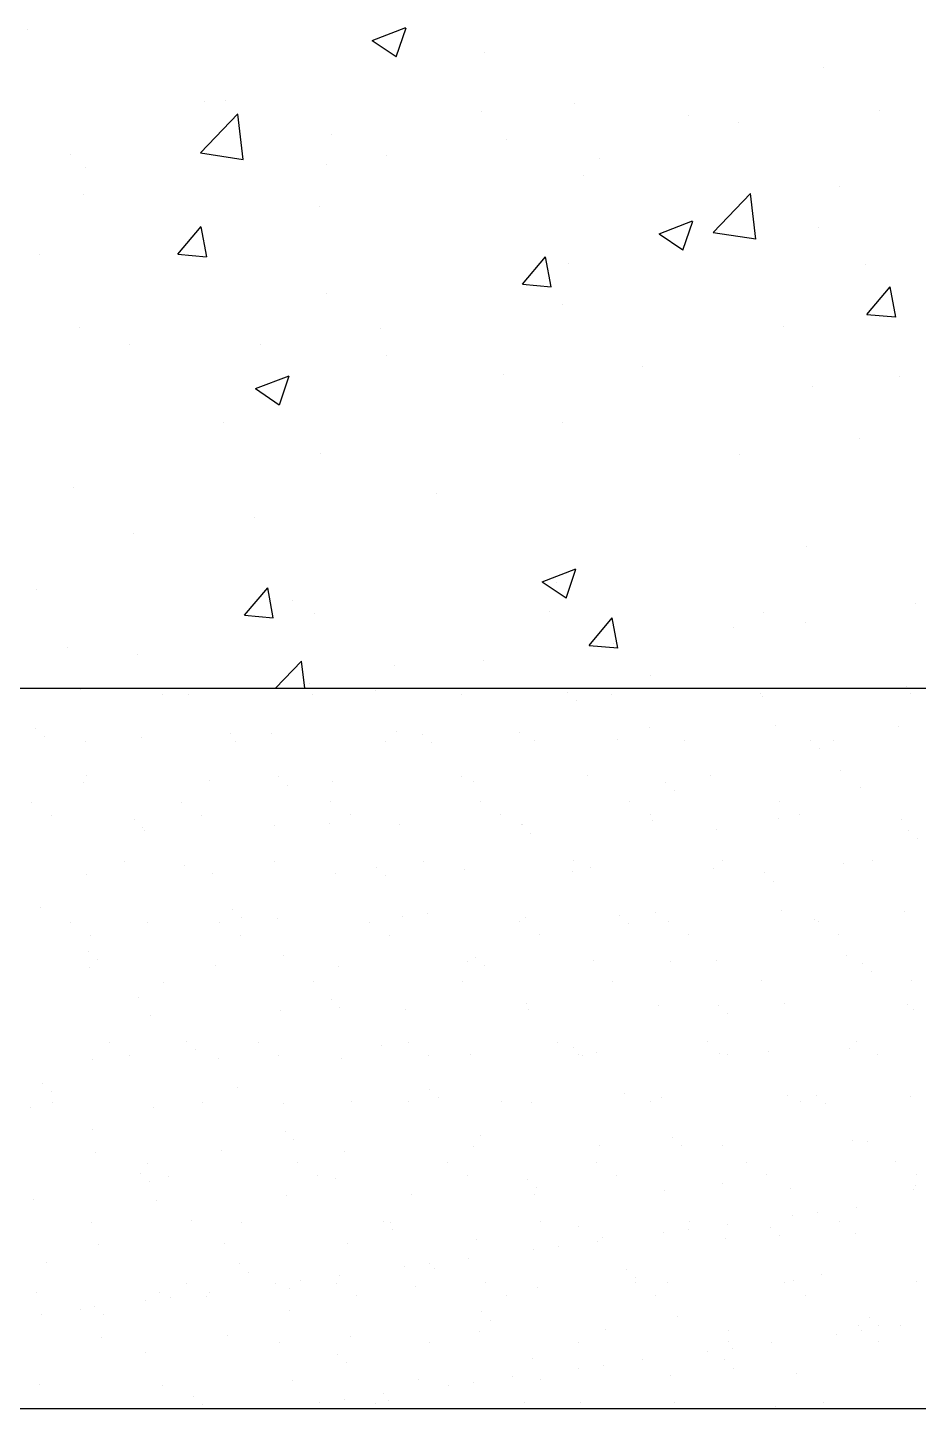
# Model space of a CAD drawing. Header units: metres. Extents: x -1744 to -758, y -4183 to -3914.
# Drawn here: x -1330.78 to -1327.25, y -4006.18 to -4000.7 of the extents above; entities that cross this region are included whole.
import ezdxf

# ---------------------------------------------------------------- set-up
doc = ezdxf.new("R2010")
doc.units = ezdxf.units.M
doc.layers.add('HATCH', color=8, linetype='Continuous', lineweight=25)
doc.layers.add('WALL', color=7, linetype='Continuous')
doc.layers.add('WIN', color=4, linetype='Continuous')

# ---------------------------------------------------------------- blocks, each defined once
blk = doc.blocks.new('com src')
at = {"layer": 'WALL'}
for p, q in [((51.65466170205036, -390.4727826264934), (51.65466170205036, -390.4727826264934)), ((75.31671102381371, -417.3986510438698), (75.31671102381371, -417.3986510438698)), ((64.77548704158107, -418.7864295081089), (64.77548704158107, -418.7864295081089)), ((57.80779317872656, -419.7037438079496), (57.80779317872656, -419.7037438079496)), ((96.78009591439331, -420.4589448454644), (96.78009591439331, -420.4589448454644)), ((81.46538934613635, -422.4981324155814), (83.41421107576753, -421.7500498436857)), ((82.85417145748215, -423.4390818641986), (83.41852121021655, -421.7571607700083)), ((81.46539307736384, -422.4981335420161), (82.84986635019595, -423.4319725553505)), ((82.32403100888769, -422.5457559437492), (82.32403100888769, -422.5457559437492)), ((52.1614026781317, -422.9545944237397), (52.1614026781317, -422.9545944237397)), ((64.22044319660925, -424.4324333385884), (65.56224345882947, -422.8333380552794)), ((65.8883695439581, -424.5851172203983), (65.56654943201285, -422.8404736972734)), ((67.01925150457828, -423.5823628576326), (67.01925150457828, -423.5823628576326)), ((81.87710033090842, -424.2101312910672), (81.87710033090842, -424.2101312910672)), ((94.28799315438664, -424.2895169986732), (94.28799315438664, -424.2895169986732)), ((103.081534641693, -423.7570214390143), (103.081534641693, -423.7570214390143)), ((64.22044589453435, -424.432431191657), (65.88406764077082, -424.5779792349639)), ((68.26543053613568, -424.3275818566179), (68.26543053613568, -424.3275818566179)), ((84.18390415319298, -426.179009862477), (85.52570441518037, -424.5799145794007)), ((85.85182897817867, -426.3317094217054), (85.53000886669906, -424.5870658976492)), ((96.73494915782067, -424.8378997244727), (96.73494915782067, -424.8378997244727)), ((92.5403106595768, -425.1447999032534), (92.5403106595768, -425.1447999032534)), ((53.97497581109928, -426.2873157940122), (53.97497581109928, -426.2873157940122)), ((58.0299189459911, -426.6932516135057), (58.0299189459911, -426.6932516135057)), ((84.1839068520494, -426.1790077108889), (85.84752859816945, -426.3245557532646)), ((85.57261679707153, -426.0621142026502), (85.57261679707153, -426.0621142026502)), ((66.007291480797, -428.6698312121298), (67.52672927106322, -427.0862505154074)), ((67.7145040580217, -428.6698312121298), (67.53104529345, -427.0928260444052)), ((72.88776777255407, -427.3210200467001), (72.88776777255407, -427.3210200467001)), ((78.05620641297719, -427.0757331510393), (78.05620641297719, -427.0757331510393)), ((87.74561659888424, -427.948788479669), (87.74561659888424, -427.948788479669)), ((1.45519e-11, -428.6698312121443), (169.7809453114314, -428.6698312121443)), ((54.71191427345911, -428.756492716704), (54.71191427345911, -428.756492716704)), ((59.468838321176, -429.0511086766855), (59.468838321176, -429.0511086766855)), ((60.99880414317887, -429.0481045022389), (60.99880414317887, -429.0481045022389)), ((67.9947118844284, -428.376289286869), (67.9947118844284, -428.376289286869)), ((68.1364112575684, -429.0353578657231), (68.1364112575684, -429.0353578657231)), ((69.11735634740035, -428.6977124444529), (69.11735634740035, -428.6977124444529)), ((71.78716931703093, -428.8241074352845), (71.78716931703093, -428.8241074352845)), ((76.80398419442645, -429.0196070554521), (76.80398419442645, -429.0196070554521)), ((82.92438464438601, -428.9197726391722), (82.92438464438601, -428.9197726391722)), ((85.47155713081882, -429.0038562444968), (85.47155713081882, -429.0038562444968)), ((94.13913006674557, -428.9881054330471), (94.13913006674557, -428.9881054330471)), ((102.6034654253308, -428.5765569137729), (102.6034654253308, -428.5765569137729)), ((102.8067030036036, -428.9723546225432), (102.8067030036036, -428.9723546225432)), ((83.43739957585056, -429.3898642130661), (83.43739957585056, -429.3898642130661)), ((94.22576474958622, -429.1658671465556), (94.22576474958622, -429.1658671465556)), ((52.11885451235866, -431.0208422243376), (52.11885451235866, -431.0208422243376)), ((52.63186944382322, -431.490933799163), (52.63186944382322, -431.490933799163)), ((63.42023461802455, -431.2669367324415), (63.42023461802455, -431.2669367324415)), ((65.76099002374396, -431.2731429056583), (65.76099002374396, -431.2731429056583)), ((73.04651615094917, -431.1802141894441), (73.04651615094917, -431.1802141894441)), ((74.55744994537963, -431.3626019363145), (74.55744994537963, -431.3626019363145)), ((80.16643209733591, -431.2143626338802), (80.16643209733591, -431.2143626338802)), ((87.6838124765927, -430.9435258922167), (87.6838124765927, -430.9435258922167)), ((94.96933860391435, -430.8505971762206), (94.96933860391435, -430.8505971762206)), ((102.0892545507668, -430.8847456199437), (102.0892545507668, -430.8847456199437)), ((55.02659709799627, -431.7586926638397), (55.02659709799627, -431.7586926638397)), ((58.24360964425432, -431.543979646849), (58.24360964425432, -431.543979646849)), ((63.69417003438866, -431.7429418526443), (63.69417003438866, -431.7429418526443)), ((72.36174297101387, -431.7271910419076), (72.36174297101387, -431.7271910419076)), ((75.0704648761457, -431.8326935099758), (75.0704648761457, -431.8326935099758)), ((81.02931590705701, -431.711440231651), (81.02931590705701, -431.711440231651)), ((85.85883005034701, -431.6086964437272), (85.85883005034701, -431.6086964437272)), ((89.69688884379866, -431.6956894204486), (89.69688884379866, -431.6956894204486)), ((96.99604537805136, -431.7043616478185), (96.99604537805136, -431.7043616478185)), ((98.36446178019104, -431.6799386099301), (98.36446178019104, -431.6799386099301)), ((80.9147214259865, -467.5171051525977), (80.9147214259865, -467.5171051525977)), ((70.12635625155235, -467.7411022193118), (70.12635625155235, -467.7411022193118)), ((83.54915947782865, -468.0956822743174), (83.54915947782865, -468.0956822743174)), ((84.99788790453749, -467.904953559162), (84.99788790453749, -467.904953559162)), ((87.26066373301727, -467.6070534694008), (87.26066373301727, -467.6070534694008)), ((92.05193675310876, -467.6127703567035), (92.05193675310876, -467.6127703567035)), ((92.5649516844569, -468.0828619296517), (92.5649516844569, -468.0828619296517)), ((52.35099702879961, -469.0502529511941), (52.35099702879961, -469.0502529511941)), ((59.4709129754192, -469.0844013963141), (59.4709129754192, -469.0844013963141)), ((66.98829335534536, -468.8135646541922), (66.98829335534536, -468.8135646541922)), ((74.27381948208495, -468.7206359382107), (74.27381948208495, -468.7206359382107)), ((76.05716389899317, -469.0820222045148), (76.05716389899317, -469.0820222045148)), ((77.5058923257893, -468.8912934884283), (77.5058923257893, -468.8912934884283)), ((79.76866815438552, -468.5933933993656), (79.76866815438552, -468.5933933993656)), ((81.3937354284717, -468.7547843819483), (81.3937354284717, -468.7547843819483)), ((88.91111580819415, -468.4839476409833), (88.91111580819415, -468.4839476409833)), ((96.19664193516657, -468.3910189245216), (96.19664193516657, -468.3910189245216)), ((61.24640662111051, -469.7138399411706), (61.24640662111051, -469.7138399411706)), ((70.013896746721, -469.8776334181748), (70.013896746721, -469.8776334181748)), ((72.27667257566645, -469.5797333298105), (72.27667257566645, -469.5797333298105)), ((4.36557e-11, -470.4192439934704), (169.7809453114605, -470.4192439934704)), ((61.75942155257508, -470.1839315152974), (61.75942155257508, -470.1839315152974)), ((68.565168320245, -470.0683621340285), (68.565168320245, -470.0683621340285)), ((71.78233899948827, -470.1212963368598), (71.78233899948827, -470.1212963368598)), ((72.5477867267764, -469.9599344495072), (72.5477867267764, -469.9599344495072)), ((80.44991193599708, -470.1055455263704), (80.44991193599708, -470.1055455263704)), ((83.68500205401506, -470.055599653162), (83.68500205401506, -470.055599653162)), ((89.11748487238947, -470.0897947160992), (89.11748487238947, -470.0897947160992)), ((94.98638215944813, -470.3016941603126), (94.98638215944813, -470.3016941603126)), ((97.78505780878186, -470.0740439044167), (97.78505780878186, -470.0740439044167))]:
    blk.add_line(p, q, dxfattribs=at)
at = {"layer": 'WIN', "linetype": 'Continuous'}
for p, q in [((71.62389155259007, -391.1090051969368), (73.57271328225033, -390.3609226248081)), ((73.0126983381633, -392.0499470096402), (73.57704809081042, -390.3680259163812)), ((71.62389528568019, -391.1090063338488), (73.00836855874513, -392.0428453481145)), ((78.13827744222363, -391.8311206863582), (78.13827744222363, -391.8311206863582)), ((97.79542955223587, -392.6626990134682), (97.79542955223587, -392.6626990134682)), ((61.90649070081417, -394.6173368391828), (61.90649070081417, -394.6173368391828)), ((63.11885361085296, -394.5843597738786), (63.11885361085296, -394.5843597738786)), ((61.66879682897707, -397.6261652398171), (63.83666279379396, -395.3667830419582)), ((64.14850759951514, -398.0166495251324), (63.8410041234747, -395.3733603283617)), ((77.97670243753238, -395.2121282073059), (77.97670243753238, -395.2121282073059)), ((83.33936464673023, -394.7495101119857), (83.33936464673023, -394.7495101119857)), ((89.96070930236601, -395.4433745567221), (89.96070930236601, -395.4433745567221)), ((101.0392582885979, -395.1560949969426), (101.0392582885979, -395.1560949969426)), ((92.83455126397894, -395.839896640493), (92.83455126397894, -395.839896640493)), ((69.2807641744439, -396.5313360241562), (69.2807641744439, -396.5313360241562)), ((79.41948532024979, -396.8311530211795), (79.41948532024979, -396.8311530211795)), ((54.12952105238218, -397.6952485299916), (54.12952105238218, -397.6952485299916)), ((61.66879674539086, -397.6261629604051), (64.14416825017543, -398.0100697181041)), ((72.4517914573953, -397.748467320329), (72.4517914573953, -397.748467320329)), ((54.9903094494075, -398.4910699620158), (54.9903094494075, -398.4910699620158)), ((68.98736987894517, -398.3230169638846), (68.98736987894517, -398.3230169638846)), ((84.80747154707207, -397.9423111500219), (84.80747154707207, -397.9423111500219)), ((83.84521870515891, -398.9507853966206), (83.84521870515891, -398.9507853966206)), ((54.87388654521783, -400.0626424043221), (54.87388654521783, -400.0626424043221)), ((91.37325488022181, -402.2330463402904), (93.54112084457302, -399.9736641431082)), ((93.85296150649083, -402.6235491819534), (93.54545803033396, -399.9802599840186)), ((98.70306753207115, -399.5785538307245), (98.70306753207115, -399.5785538307245)), ((68.57568480566262, -400.7285273021407), (68.57568480566262, -400.7285273021407)), ((88.23757082610972, -402.3150733709335), (90.1863925558573, -401.5669907990377)), ((89.62636868099798, -403.2560281562618), (90.19071843349957, -401.57410706277)), ((60.35858538819593, -403.4967134152321), (61.70038565076538, -401.8976181326215)), ((62.02652809236315, -403.6493943335735), (61.70470798099996, -401.9047508099829)), ((88.23757456257592, -402.3150745024905), (89.62204783599009, -403.2489135165233)), ((91.37325479814899, -402.2330440534278), (93.84862630235149, -402.616950811338)), ((97.45698500613798, -401.9281142901018), (97.45698500613798, -401.9281142901018)), ((52.34389806378749, -403.5147434547325), (52.34389806378749, -403.5147434547325)), ((60.35858809392085, -403.4967112717931), (62.02220984004089, -403.6422593146344)), ((80.32204634524531, -405.2432899398263), (81.66384660758195, -403.6441946562844)), ((81.98998752681655, -405.3959865344221), (81.66816741522052, -403.6513430110644)), ((83.0009201009816, -404.014925389085), (83.0009201009816, -404.014925389085)), ((100.2166150756238, -404.1068377152405), (100.2166150756238, -404.1068377152405)), ((68.94231962881169, -405.7967513019539), (68.94231962881169, -405.7967513019539)), ((80.32204905143591, -405.2432877896353), (81.98567079743952, -405.3888358331751)), ((100.2855073015817, -406.9898664636857), (101.6273075642821, -405.3907711806095)), ((101.9534469616046, -407.1425787352345), (101.6316268496739, -405.3979352118767)), ((82.638710163199, -406.4210127997212), (82.638710163199, -406.4210127997212)), ((100.2855100084707, -406.9898643081397), (101.9491317550564, -407.1354123516794)), ((54.65186490317864, -407.7564852398136), (54.65186490317864, -407.7564852398136)), ((72.09748618096637, -407.8087912646442), (72.09748618096637, -407.8087912646442)), ((95.43714092033044, -407.682608566698), (95.43714092033044, -407.682608566698)), ((57.58144298174011, -408.732090526937), (57.58144298174011, -408.732090526937)), ((65.12979231846111, -408.7261055644921), (65.12979231846111, -408.7261055644921)), ((72.43929180818668, -409.3598589603643), (72.43929180818668, -409.3598589603643)), ((64.85171007203462, -411.292064242516), (66.80053180178218, -410.5439816699218)), ((66.24050111522956, -412.2330007182754), (66.80485086726547, -410.5510796238522)), ((79.20535417892097, -410.4688247183657), (79.20535417892097, -410.4688247183657)), ((87.29714063474968, -409.9876273940317), (87.29714063474968, -409.9876273940317)), ((102.1549894610798, -410.6153958274371), (102.1549894610798, -410.6153958274371)), ((64.85171379976964, -411.2920653738401), (66.236187072951, -412.2259043867088)), ((97.11854046014194, -411.1935295681323), (97.11854046014194, -411.1935295681323)), ((62.9735674373951, -413.2550408711903), (62.9735674373951, -413.2550408711903)), ((82.66247555475273, -413.2803406661841), (82.66247555475273, -413.2803406661841)), ((99.86230979896207, -414.1671616597887), (99.86230979896207, -414.1671616597887)), ((68.60387508235, -415.0621665790531), (68.60387508235, -415.0621665790531)), ((92.89461593657323, -415.0844759594037), (92.89461593657323, -415.0844759594037)), ((54.31342035754643, -417.02190051668), (54.31342035754643, -417.02190051668)), ((97.50906030893385, -432.1744532221782), (97.50906030893385, -432.1744532221782)), ((55.05329991878534, -433.7097660288927), (55.05329991878534, -433.7097660288927)), ((66.19051524614042, -433.8054312325403), (66.19051524614042, -433.8054312325403)), ((76.81006577391236, -433.789793095304), (76.81006577391236, -433.789793095304)), ((84.09559190100116, -433.6968643788714), (84.09559190100116, -433.6968643788714)), ((91.21550784738793, -433.7310128237586), (91.21550784738793, -433.7310128237586)), ((98.73288822734321, -433.4601760818477), (98.73288822734321, -433.4601760818477)), ((54.88724332094716, -434.1194101094515), (54.88724332094716, -434.1194101094515)), ((62.17276944803597, -434.0264813923059), (62.17276944803597, -434.0264813923059)), ((66.70353017737216, -434.2755228066671), (66.70353017737216, -434.2755228066671)), ((69.29268539442272, -434.0606298374332), (69.29268539442272, -434.0606298374332)), ((77.49189535157349, -434.0515257408696), (77.49189535157349, -434.0515257408696)), ((88.62911067881213, -434.1471909440588), (88.62911067881213, -434.1471909440588)), ((89.14212560969463, -434.6172825179528), (89.14212560969463, -434.6172825179528)), ((99.93049078424521, -434.3932854516752), (99.93049078424521, -434.3932854516752)), ((51.87542945345921, -435.2887812328772), (51.87542945345921, -435.2887812328772)), ((60.54300238950236, -435.2730304221403), (60.54300238950236, -435.2730304221403)), ((69.21057532612758, -435.2572796109452), (69.21057532612758, -435.2572796109452)), ((77.87814826240357, -435.2415288004412), (77.87814826240357, -435.2415288004412)), ((86.54572119891235, -435.2257779894862), (86.54572119891235, -435.2257779894862)), ((95.2132941351883, -435.2100271792005), (95.2132941351883, -435.2100271792005)), ((53.04913270707765, -436.0365126710166), (53.04913270707765, -436.0365126710166)), ((57.82358054701763, -436.2482605294571), (57.82358054701763, -436.2482605294571)), ((61.71670564347005, -436.0207618593485), (61.71670564347005, -436.0207618593485)), ((70.38427857974602, -436.0050110493175), (70.38427857974602, -436.0050110493175)), ((79.05185151613841, -435.989260238115), (79.05185151613841, -435.989260238115)), ((87.7194244525308, -435.9735094271599), (87.7194244525308, -435.9735094271599)), ((87.85914152443, -436.3064432847314), (87.85914152443, -436.3064432847314)), ((95.14466765175165, -436.2135145682697), (95.14466765175165, -436.2135145682697)), ((96.3869973889232, -435.9577586161759), (96.3869973889232, -435.9577586161759)), ((102.264583598022, -436.2476630124584), (102.264583598022, -436.2476630124584)), ((58.33659547801653, -436.7183521033512), (58.33659547801653, -436.7183521033512)), ((58.41893869162596, -436.9068970398293), (58.41893869162596, -436.9068970398293)), ((65.93631907099916, -436.6360602981732), (65.93631907099916, -436.6360602981732)), ((69.12496065221785, -436.4943550366297), (69.12496065221785, -436.4943550366297)), ((73.22184519843722, -436.5431315821914), (73.22184519843722, -436.5431315821914)), ((80.26217597957293, -436.5900202402845), (80.26217597957293, -436.5900202402845)), ((80.34176114459115, -436.5772800268605), (80.34176114459115, -436.5772800268605)), ((80.77519091080465, -437.0601118146441), (80.77519091080465, -437.0601118146441)), ((91.56355608477315, -436.8361147483811), (91.56355608477315, -436.8361147483811)), ((102.700771412361, -436.9317799520067), (102.700771412361, -436.9317799520067)), ((103.2137863434763, -437.4018715263663), (103.2137863434763, -437.4018715263663)), ((65.94203735598421, -438.7125950367044), (65.94203735598421, -438.7125950367044)), ((74.60961029249302, -438.6968442252691), (74.60961029249302, -438.6968442252691)), ((83.2771832288854, -438.6810934150125), (83.2771832288854, -438.6810934150125)), ((91.94475616585987, -438.6653426038101), (91.94475616585987, -438.6653426038101)), ((100.6123291022522, -438.6495917925931), (100.6123291022522, -438.6495917925931)), ((55.06257236820238, -439.4823275019661), (55.06257236820238, -439.4823275019661)), ((57.27446441970822, -438.7283458469682), (57.27446441970822, -438.7283458469682)), ((60.75802595297864, -438.9371843335466), (60.75802595297864, -438.9371843335466)), ((62.34809849517478, -439.3893987852862), (62.34809849517478, -439.3893987852862)), ((69.46801444179437, -439.4235472294822), (69.46801444179437, -439.4235472294822)), ((71.89524128033372, -439.0328495371941), (71.89524128033372, -439.0328495371941)), ((72.40825621156546, -439.5029411115538), (72.40825621156546, -439.5029411115538)), ((76.98539482116756, -439.1527104875859), (76.98539482116756, -439.1527104875859)), ((83.19662138576679, -439.2789440448395), (83.19662138576679, -439.2789440448395)), ((84.27092094813999, -439.0597817716188), (84.27092094813999, -439.0597817716188)), ((91.39083689522522, -439.0939302153419), (91.39083689522522, -439.0939302153419)), ((94.33383671358752, -439.374609248698), (94.33383671358752, -439.374609248698)), ((98.9082172743656, -438.8230934741295), (98.9082172743656, -438.8230934741295)), ((94.8468516443536, -439.8447008225922), (94.8468516443536, -439.8447008225922)), ((52.39109125420509, -441.3800136297722), (52.39109125420509, -441.3800136297722)), ((63.5283065809781, -441.4756788334198), (63.5283065809781, -441.4756788334198)), ((73.3971742453432, -441.906048974939), (73.3971742453432, -441.906048974939)), ((74.82968668664398, -441.7217733410507), (74.82968668664398, -441.7217733410507)), ((85.96690201423189, -441.8174385454039), (85.96690201423189, -441.8174385454039)), ((88.03447057203448, -441.6693606770131), (88.03447057203448, -441.6693606770131)), ((95.31999669865765, -441.576431961017), (95.31999669865765, -441.576431961017)), ((102.4399126451608, -441.61058040637), (102.4399126451608, -441.61058040637)), ((54.12329677517118, -442.2584344153074), (54.12329677517118, -442.2584344153074)), ((58.59426773876476, -442.2698144325768), (58.59426773876476, -442.2698144325768)), ((62.79086971179641, -442.2426836043379), (62.79086971179641, -442.2426836043379)), ((64.04132151255907, -441.9457704075466), (64.04132151255907, -441.9457704075466)), ((66.11164811848721, -441.9989776909205), (66.11164811848721, -441.9989776909205)), ((71.45844264818881, -442.2269327940739), (71.45844264818881, -442.2269327940739)), ((80.12601558469758, -442.2111819835845), (80.12601558469758, -442.2111819835845)), ((80.51709019172993, -441.9401974189095), (80.51709019172993, -441.9401974189095)), ((86.47991694523078, -442.2875301197636), (86.47991694523078, -442.2875301197636)), ((88.79358852097357, -442.1954311721492), (88.79358852097357, -442.1954311721492)), ((97.26828211954852, -442.0635330523218), (97.26828211954852, -442.0635330523218)), ((97.46116145701671, -442.1796803613979), (97.46116145701671, -442.1796803613979)), ((55.29700002878962, -443.006165853214), (55.29700002878962, -443.006165853214)), ((63.96457296529843, -442.9904150424845), (63.96457296529843, -442.9904150424845)), ((72.63214590204007, -442.9746642319805), (72.63214590204007, -442.9746642319805)), ((81.29971883819962, -442.9589134212583), (81.29971883819962, -442.9589134212583)), ((89.96729177459201, -442.9431626102886), (89.96729177459201, -442.9431626102886)), ((98.6348647109844, -442.9274117993045), (98.6348647109844, -442.9274117993045)), ((55.16137188220454, -443.9185081310351), (55.16137188220454, -443.9185081310351)), ((66.46275198752119, -444.164602637742), (66.46275198752119, -444.164602637742)), ((77.59996731475985, -444.2602678418478), (77.59996731475985, -444.2602678418478)), ((99.08354632208649, -444.186010866877), (99.08354632208649, -444.186010866877)), ((55.23790141534118, -444.8452448944808), (55.23790141534118, -444.8452448944808)), ((55.67438681320346, -444.3885997046963), (55.67438681320346, -444.3885997046963)), ((62.52342754254641, -444.752316177568), (62.52342754254641, -444.752316177568)), ((69.64334348939883, -444.7864646222297), (69.64334348939883, -444.7864646222297)), ((77.16072386877205, -444.5156278803333), (77.16072386877205, -444.5156278803333)), ((78.11298224599159, -444.7303594166733), (78.11298224599159, -444.7303594166733)), ((84.44624999586087, -444.4226991641335), (84.44624999586087, -444.4226991641335)), ((88.9013474201929, -444.5063623494934), (88.9013474201929, -444.5063623494934)), ((91.56616594236401, -444.4568476094864), (91.56616594236401, -444.4568476094864)), ((100.038562747548, -444.6020275535848), (100.038562747548, -444.6020275535848)), ((100.5515776788961, -445.0721191270131), (100.5515776788961, -445.0721191270131)), ((59.52233174200228, -445.6979990296312), (59.52233174200228, -445.6979990296312)), ((68.18990467816184, -445.6822482198331), (68.18990467816184, -445.6822482198331)), ((76.85747761455423, -445.6664974083978), (76.85747761455423, -445.6664974083978)), ((85.5250505509466, -445.6507465972098), (85.5250505509466, -445.6507465972098)), ((94.192623487339, -445.6349957869242), (94.192623487339, -445.6349957869242)), ((102.8601964239642, -445.6192449752562), (102.8601964239642, -445.6192449752562)), ((58.09581728851482, -446.6074319337276), (58.09581728851482, -446.6074319337276)), ((69.23303261528781, -446.7030971380736), (69.23303261528781, -446.7030971380736)), ((66.28697716585884, -447.3618950839009), (66.28697716585884, -447.3618950839009)), ((69.74604754675238, -447.1731887124333), (69.74604754675238, -447.1731887124333)), ((73.57250329248198, -447.268966366988), (73.57250329248198, -447.268966366988)), ((80.53441272095368, -446.9491916459518), (80.53441272095368, -446.9491916459518)), ((80.69241923956723, -447.3031148118898), (80.69241923956723, -447.3031148118898)), ((88.20979961894042, -447.0322780704591), (88.20979961894042, -447.0322780704591)), ((91.67162804842519, -447.044856849825), (91.67162804842519, -447.044856849825)), ((92.18464297942407, -447.5149484237045), (92.18464297942407, -447.5149484237045)), ((95.49532574614568, -446.9393493535317), (95.49532574614568, -446.9393493535317)), ((102.6152416925324, -446.9734977979533), (102.6152416925324, -446.9734977979533)), ((102.9730081539746, -447.2909513569757), (102.9730081539746, -447.2909513569757)), ((58.76959678613639, -447.6327318262556), (58.76959678613639, -447.6327318262556)), ((56.3711640972324, -449.2280875991346), (56.3711640972324, -449.2280875991346)), ((60.86609791674709, -449.145926434292), (60.86609791674709, -449.145926434292)), ((61.37911284751317, -449.6160180084189), (61.37911284751317, -449.6160180084189)), ((65.03873703362478, -449.2123367874738), (65.03873703362478, -449.2123367874738)), ((72.16747802171449, -449.3920209426287), (72.16747802171449, -449.3920209426287)), ((73.70630997013359, -449.1965859769699), (73.70630997013359, -449.1965859769699)), ((77.33605291591084, -449.8785452730808), (77.33605291591084, -449.8785452730808)), ((82.37388290664241, -449.1808351662475), (82.37388290664241, -449.1808351662475)), ((83.30469334941881, -449.4876861465164), (83.30469334941881, -449.4876861465164)), ((84.62157904299966, -449.7856165568809), (84.62157904299966, -449.7856165568809)), ((91.0414558430348, -449.1650843557437), (91.0414558430348, -449.1650843557437)), ((91.74149498950285, -449.8197650010697), (91.74149498950285, -449.8197650010697)), ((92.2151590965368, -449.9128157934028), (92.2151590965368, -449.9128157934028)), ((94.60607345438619, -449.7337806538998), (94.60607345438619, -449.7337806538998)), ((99.25887536945812, -449.5489282593917), (99.25887536945812, -449.5489282593917)), ((99.70902877942719, -449.1493335440609), (99.70902877942719, -449.1493335440609)), ((100.8827320330456, -449.8970649824332), (100.8827320330456, -449.8970649824332)), ((55.41323046317847, -450.2081622869954), (55.41323046317847, -450.2081622869954)), ((57.54486735096725, -449.9758190363427), (57.54486735096725, -449.9758190363427)), ((62.69875658968522, -450.1152335710138), (62.69875658968522, -450.1152335710138)), ((66.2124402870104, -449.9600682260789), (66.2124402870104, -449.9600682260789)), ((69.81867253653763, -450.1493820147443), (69.81867253653763, -450.1493820147443)), ((74.88001322363563, -449.9443174146436), (74.88001322363563, -449.9443174146436)), ((83.54758616002802, -449.928566604387), (83.54758616002802, -449.928566604387)), ((83.81770828018487, -449.957777720876), (83.81770828018487, -449.957777720876)), ((52.49916321739147, -451.5887557316818), (52.49916321739147, -451.5887557316818)), ((53.01217814850678, -452.0588473055759), (53.01217814850678, -452.0588473055759)), ((63.80054332247528, -451.8348502390872), (63.80054332247528, -451.8348502390872)), ((74.93775864971394, -451.9305154429603), (74.93775864971394, -451.9305154429603)), ((86.23913875561266, -452.1766099496744), (86.23913875561266, -452.1766099496744)), ((95.67065479316808, -452.3022667460463), (95.67065479316808, -452.3022667460463)), ((97.37635408285132, -452.2722751539986), (97.37635408285132, -452.2722751539986)), ((51.82500988677202, -452.961500773883), (51.82500988677202, -452.961500773883)), ((53.10262612720544, -452.6834030237296), (53.10262612720544, -452.6834030237296)), ((58.94492583362444, -452.9956492180717), (58.94492583362444, -452.9956492180717)), ((61.77019906383065, -452.6676522125272), (61.77019906383065, -452.6676522125272)), ((66.46230621311406, -452.724812475717), (66.46230621311406, -452.724812475717)), ((70.43777200022305, -452.6519014017977), (70.43777200022305, -452.6519014017977)), ((73.74783234020288, -452.6318837604341), (73.74783234020288, -452.6318837604341)), ((75.4507735809457, -452.4006070168543), (75.4507735809457, -452.4006070168543)), ((79.10534493673187, -452.6361505910609), (79.10534493673187, -452.6361505910609)), ((80.86774828658962, -452.6660322046373), (80.86774828658962, -452.6660322046373)), ((87.77291787312424, -452.6203997805715), (87.77291787312424, -452.6203997805715)), ((88.38512866654492, -452.3951954625081), (88.38512866654492, -452.3951954625081)), ((96.44049080951665, -452.6046489698201), (96.44049080951665, -452.6046489698201)), ((97.88936901396664, -452.7423667281254), (97.88936901396664, -452.7423667281254)), ((102.7905707395548, -452.3364151909336), (102.7905707395548, -452.3364151909336)), ((55.43360862346889, -454.2776795353057), (55.43360862346889, -454.2776795353057)), ((66.57082395082396, -454.3733447396517), (66.57082395082396, -454.3733447396517)), ((77.87220405614062, -454.6194392468168), (77.87220405614062, -454.6194392468168)), ((89.00941938361211, -454.7151044504716), (89.00941938361211, -454.7151044504716)), ((62.87408563740609, -455.4781509635286), (62.87408563740609, -455.4781509635286)), ((67.08383888205572, -454.8434363135457), (67.08383888205572, -454.8434363135457)), ((69.99400158379285, -455.5122994074918), (69.99400158379285, -455.5122994074918)), ((77.51138196304964, -455.2414626662938), (77.51138196304964, -455.2414626662938)), ((84.79690809037129, -455.1485339496284), (84.79690809037129, -455.1485339496284)), ((89.52243431472743, -455.1851960243657), (89.52243431472743, -455.1851960243657)), ((91.91682403722372, -455.1826823945157), (91.91682403722372, -455.1826823945157)), ((99.43420441613127, -454.9118456521391), (99.43420441613127, -454.9118456521391)), ((100.3107994889287, -454.961198958088), (100.3107994889287, -454.961198958088)), ((55.58855951020086, -455.571079679743), (55.58855951020086, -455.571079679743)), ((58.61903141894436, -456.1977407817976), (58.61903141894436, -456.1977407817976)), ((67.28660435591883, -456.1819899710679), (67.28660435591883, -456.1819899710679)), ((75.95417729172914, -456.1662391605641), (75.95417729172914, -456.1662391605641)), ((84.62175022847076, -456.1504883493762), (84.62175022847076, -456.1504883493762)), ((93.28932316474676, -456.1347375388577), (93.28932316474676, -456.1347375388577)), ((101.9568961011391, -456.1189867278881), (101.9568961011391, -456.1189867278881)), ((58.20388925170118, -456.8161740354043), (58.20388925170118, -456.8161740354043)), ((59.7927346725628, -456.9454722197042), (59.7927346725628, -456.9454722197042)), ((68.46030760895518, -456.9297214094404), (68.46030760895518, -456.9297214094404)), ((69.50526935701782, -457.0622685437411), (69.50526935701782, -457.0622685437411)), ((77.12788054534758, -456.9139705982378), (77.12788054534758, -456.9139705982378)), ((85.79545348173997, -456.8982197868172), (85.79545348173997, -456.8982197868172)), ((94.46302641813236, -456.8824689769972), (94.46302641813236, -456.8824689769972)), ((103.1305993547576, -456.8667181653291), (103.1305993547576, -456.8667181653291)), ((58.71690418304932, -457.2862656102297), (58.71690418304932, -457.2862656102297)), ((80.64248468460573, -457.1579337476286), (80.64248468460573, -457.1579337476286)), ((81.15549961583747, -457.628025321057), (81.15549961583747, -457.628025321057)), ((88.56045771380015, -457.7581128547899), (88.56045771380015, -457.7581128547899)), ((91.94386478968954, -457.4040282552596), (91.94386478968954, -457.4040282552596)), ((95.84598384065613, -457.6651841387938), (95.84598384065613, -457.6651841387938)), ((102.9658997873921, -457.699332583681), (102.9658997873921, -457.699332583681)), ((103.0810801170446, -457.4996934591181), (103.0810801170446, -457.4996934591181)), ((52.00033893460932, -458.3244181661648), (52.00033893460932, -458.3244181661648)), ((59.12025488064682, -458.3585666105864), (59.12025488064682, -458.3585666105864)), ((66.63763526083494, -458.0877298693958), (66.63763526083494, -458.0877298693958)), ((73.9231613875745, -457.9948011524829), (73.9231613875745, -457.9948011524829)), ((81.04307733396126, -458.0289495966862), (81.04307733396126, -458.0289495966862)), ((61.13833465812786, -459.5050978404251), (61.13833465812786, -459.5050978404251)), ((95.96696426976996, -459.2544796110452), (95.96696426976996, -459.2544796110452)), ((97.41569269706088, -459.0637508947257), (97.41569269706088, -459.0637508947257)), ((99.67846852565708, -458.7658508058957), (99.67846852565708, -458.7658508058957)), ((55.35049344961589, -459.6530562068583), (55.35049344961589, -459.6530562068583)), ((64.01806638577546, -459.6373053963616), (64.01806638577546, -459.6373053963616)), ((72.27554998513368, -459.6007630438398), (72.27554998513368, -459.6007630438398)), ((72.68563932170218, -459.6215545849263), (72.68563932170218, -459.6215545849263)), ((72.78856491648185, -460.0708546181995), (72.78856491648185, -460.0708546181995)), ((81.35321225844382, -459.6058037744369), (81.35321225844382, -459.6058037744369)), ((83.57693009068318, -459.8468575512525), (83.57693009068318, -459.8468575512525)), ((88.47496869113822, -460.2408195410389), (88.47496869113822, -460.2408195410389)), ((89.92369711796344, -460.0500908249523), (89.92369711796344, -460.0500908249523)), ((90.02078519506905, -459.5900529637001), (90.02078519506905, -459.5900529637001)), ((92.18647294655966, -459.7521907354093), (92.18647294655966, -459.7521907354093)), ((94.71414541803823, -459.9425227551109), (94.71414541803823, -459.9425227551109)), ((98.68835813146143, -459.5743021529489), (98.68835813146143, -459.5743021529489)), ((99.60953346396856, -460.2747630453523), (99.60953346396856, -460.2747630453523)), ((55.7638885575725, -460.9339970722576), (55.7638885575725, -460.9339970722576)), ((63.0494146845449, -460.8410683555775), (63.0494146845449, -460.8410683555775)), ((70.16933063081522, -460.8752168002393), (70.16933063081522, -460.8752168002393)), ((77.68671101077051, -460.6043800581101), (77.68671101077051, -460.6043800581101)), ((82.43170153898245, -461.0364307551645), (82.43170153898245, -461.0364307551645)), ((84.69447736757866, -460.738530665636), (84.69447736757866, -460.738530665636)), ((84.97223713751009, -460.5114513421431), (84.97223713751009, -460.5114513421431)), ((92.09215308424608, -460.545599786099), (92.09215308424608, -460.545599786099)), ((95.22716034938641, -460.4126143290049), (95.22716034938641, -460.4126143290049)), ((77.20248178859767, -461.7248705953679), (77.20248178859767, -461.7248705953679)), ((80.98297311204078, -461.2271594710182), (80.98297311204078, -461.2271594710182)), ((52.77139995877224, -461.9479271366508), (52.77139995877224, -461.9479271366508)), ((63.90861528612731, -462.0435923402983), (63.90861528612731, -462.0435923402983)), ((64.42163021724264, -462.5136839151236), (64.42163021724264, -462.5136839151236)), ((69.71048621008231, -462.7112105253472), (69.71048621008231, -462.7112105253472)), ((73.49097753317618, -462.2134993998188), (73.49097753317618, -462.2134993998188)), ((74.93970596023426, -462.0227706844307), (74.93970596023426, -462.0227706844307)), ((75.20999539144395, -462.2896868474636), (75.20999539144395, -462.2896868474636)), ((86.34721071879903, -462.3853520518168), (86.34721071879903, -462.3853520518168)), ((97.64859082376644, -462.631446559666), (97.64859082376644, -462.631446559666)), ((60.86689874112199, -463.1673939649263), (60.86689874112199, -463.1673939649263)), ((65.99898195454443, -463.1998393297981), (65.99898195454443, -463.1998393297981)), ((66.81296430739165, -463.450647261212), (66.81296430739165, -463.450647261212)), ((67.44771038113686, -463.0091106141771), (67.44771038113686, -463.0091106141771)), ((69.53447167751438, -463.1516431537311), (69.53447167751438, -463.1516431537311)), ((74.09849043471331, -463.3577185454632), (74.09849043471331, -463.3577185454632)), ((78.20204461390676, -463.1358923432272), (78.20204461390676, -463.1358923432272)), ((81.21840638156573, -463.3918669894337), (81.21840638156573, -463.3918669894337)), ((86.86022565014719, -462.8554436266422), (86.86022565014719, -462.8554436266422)), ((86.86961755018274, -463.1201415325049), (86.86961755018274, -463.1201415325049)), ((88.73578676082252, -463.1210302475373), (88.73578676082252, -463.1210302475373)), ((95.53719048657513, -463.1043907219864), (95.53719048657513, -463.1043907219864)), ((96.02131288814415, -463.0281015320069), (96.02131288814415, -463.0281015320069)), ((103.1412288347637, -463.0622499766613), (103.1412288347637, -463.0622499766613)), ((52.17566798174811, -463.6873355593779), (52.17566798174811, -463.6873355593779)), ((58.5069863753306, -464.1861792607015), (58.5069863753306, -464.1861792607015)), ((59.29558392813487, -463.7214840028682), (59.29558392813487, -463.7214840028682)), ((59.95571480203945, -463.995450544382), (59.95571480203945, -463.995450544382)), ((62.04060199474042, -463.9151254026001), (62.04060199474042, -463.9151254026001)), ((62.21849063098488, -463.6975504553192), (62.21849063098488, -463.6975504553192)), ((70.70817493113282, -463.8993745918705), (70.70817493113282, -463.8993745918705)), ((79.3757478675252, -463.8836237809009), (79.3757478675252, -463.8836237809009)), ((88.0433208039176, -463.8678729704116), (88.0433208039176, -463.8678729704116)), ((96.71089374030998, -463.8521221596602), (96.71089374030998, -463.8521221596602)), ((52.46371922317485, -464.9817904743613), (52.46371922317485, -464.9817904743613)), ((54.72649505177106, -464.6838903850657), (54.72649505177106, -464.6838903850657)), ((55.54168058677169, -464.4864216372152), (55.54168058677169, -464.4864216372152)), ((56.05469551800343, -464.9565132113422), (56.05469551800343, -464.9565132113422)), ((66.84306069220474, -464.7325161443878), (66.84306069220474, -464.7325161443878)), ((77.98027601944341, -464.8281813491921), (77.98027601944341, -464.8281813491921)), ((89.2816561252257, -465.0742758563719), (89.2816561252257, -465.0742758563719)), ((78.49329095079156, -465.2982729226205), (78.49329095079156, -465.2982729226205)), ((85.14756618523097, -465.8743687344249), (85.14756618523097, -465.8743687344249)), ((92.26748213173413, -465.9085171792976), (92.26748213173413, -465.9085171792976)), ((99.78486251110736, -465.6376804376341), (99.78486251110736, -465.6376804376341)), ((99.98187906249953, -465.9322736987233), (99.98187906249953, -465.9322736987233)), ((100.4188714523479, -465.1699410597648), (100.4188714523479, -465.1699410597648)), ((100.9318863835797, -465.6400326338917), (100.9318863835797, -465.6400326338917)), ((102.2446548909793, -465.6343736094277), (102.2446548909793, -465.6343736094277)), ((55.93921760459489, -466.2969144643065), (55.93921760459489, -466.2969144643065)), ((63.22474373180011, -466.2039857485651), (63.22474373180011, -466.2039857485651)), ((66.26593370748742, -466.6069585794903), (66.26593370748742, -466.6069585794903)), ((70.3446596784197, -466.2381341934524), (70.3446596784197, -466.2381341934524)), ((74.93350664387981, -466.591207768055), (74.93350664387981, -466.591207768055)), ((77.86204005802573, -465.9672974508575), (77.86204005802573, -465.9672974508575)), ((83.60107958038861, -466.5754569573327), (83.60107958038861, -466.5754569573327)), ((92.268652516781, -466.5597061465813), (92.268652516781, -466.5597061465813)), ((94.7526593123475, -466.6207135396398), (94.7526593123475, -466.6207135396398)), ((98.53315063579069, -466.1230024148099), (98.53315063579069, -466.1230024148099)), ((100.9362254529405, -466.5439553360775), (100.9362254529405, -466.5439553360775)), ((58.47612599296553, -467.1753454410718), (58.47612599296553, -467.1753454410718)), ((69.6133413202042, -467.2710106449521), (69.6133413202042, -467.2710106449521)), ((91.04115505657684, -467.109342344338), (91.04115505657684, -467.109342344338)), ((92.48988348375131, -466.9186136282369), (92.48988348375131, -466.9186136282369))]:
    blk.add_line(p, q, dxfattribs=at)
blk = doc.blocks.new('A$C1C9B1590')
at = {"layer": 'HATCH', "color": 1, "xscale": 0.0683846454916549, "yscale": 0.0683846454916549, "zscale": 0.0683846454916549}
blk.add_blockref('com src', (271.172045762484, 208.9570449500443), dxfattribs=at)

msp = doc.modelspace()

# ---------------------------------------------------------------- block references
at = {"layer": 'WALL'}
msp.add_blockref('A$C1C9B1590', (-1605.488616471586, -4182.963166974928), dxfattribs=at)

doc.saveas('drawing.dxf')
